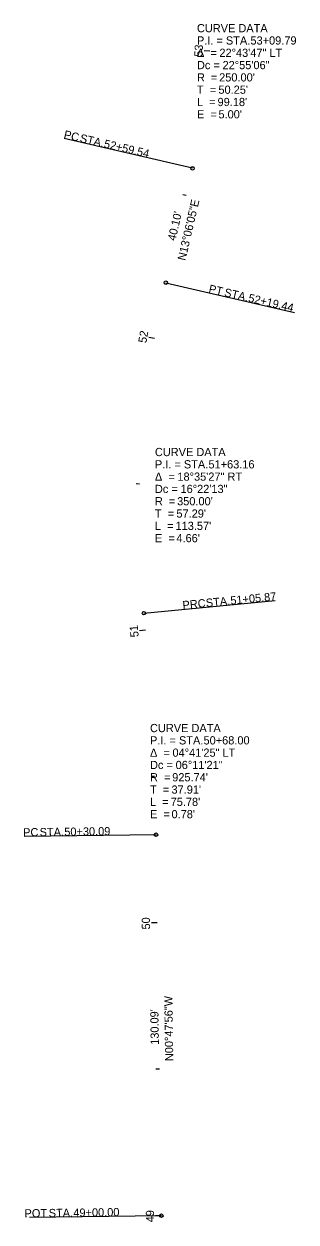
# Model space of a CAD drawing. Extents: x 151665 to 153516, y 329808 to 331516.
# Drawn here: x 152660.8 to 152753.6, y 329807.6 to 330216.7 of the extents above; entities that cross this region are included whole.
import ezdxf

# ---------------------------------------------------------------- set-up
doc = ezdxf.new("R2010")
doc.units = 0
for name, color, linetype in [('DT_X_Break_Line', 7, 'Continuous'), ('DT_X_Contour_Major', 7, 'Continuous'), ('DT_X_Spot_Elev', 7, 'Continuous'), ('DT_X_Void', 7, 'Continuous'), ('GE_P_Alignment', 7, 'Continuous')]:
    doc.layers.add(name, color=color, linetype=linetype)

msp = doc.modelspace()

# ---------------------------------------------------------------- linework, layer by layer
at = {"layer": 'DT_X_Spot_Elev'}
for p, q in [((152718.34, 330167.4), (152674.52, 330177.6)), ((152709.25, 330128.34), (152753.08, 330118.14)), ((152701.75, 330015.52), (152746.54, 330019.82)), ((152705.9, 329939.87), (152660.91, 329939.24)), ((152707.72, 329809.79), (152662.72, 329809.16))]:
    msp.add_line(p, q, dxfattribs=at)
for centre in [(152718.34, 330167.4), (152709.25, 330128.34), (152701.75, 330015.52), (152705.9, 329939.87), (152707.72, 329809.79)]:
    msp.add_circle(centre, 0.6, dxfattribs=at)
at = {"layer": 'DT_X_Void'}
for p, q in [((152724.29, 330207.37), (152722.3, 330207.5)), ((152716.18, 330158.1), (152715.01, 330158.37)), ((152705.38, 330109.29), (152703.4, 330109.63)), ((152700.3, 330059.59), (152699.1, 330059.63)), ((152702.29, 330009.67), (152700.3, 330009.49)), ((152705.41, 329959.77), (152704.21, 329959.73)), ((152706.32, 329909.78), (152704.32, 329909.75)), ((152707.02, 329859.79), (152705.82, 329859.77)), ((152707.72, 329809.79), (152705.72, 329809.76))]:
    msp.add_line(p, q, dxfattribs=at)

# ---------------------------------------------------------------- texts
at = {"layer": 'DT_X_Break_Line'}
for s, rotation, p in [("40.10'", 76.8985, (152712.5, 330142.46)), ("130.09'", 90.799, (152706.86, 329868.15))]:
    msp.add_text(s, height=2.8, rotation=rotation, dxfattribs=at).set_placement(p)
at = {"layer": 'DT_X_Contour_Major'}
for s, rotation, p in [('N13°06\'05"E', 76.8985, (152715.9, 330135.71)), ('N00°47\'56"W', 90.799, (152711.78, 329862.58))]:
    msp.add_text(s, height=2.8, rotation=rotation, dxfattribs=at).set_placement(p)
at = {"layer": 'DT_X_Spot_Elev'}
for s, rotation, p in [('PC', 346.8985, (152674.23, 330177.71)), (' STA. ', 346.8985, (152678.7, 330176.67)), ('52+59.54', 346.8985, (152687.91, 330174.52)), ('PT', 346.8985, (152723.66, 330125.02)), (' STA. ', 346.8985, (152727.96, 330124.02)), ('52+19.44', 346.8985, (152737.17, 330121.88)), ('51+05.87', 5.4894, (152731.38, 330018.41)), ('PRC', 5.4894, (152715.06, 330016.84)), (' STA. ', 5.4894, (152721.97, 330017.5)), ('PC', 0.799, (152660.56, 329939.28)), (' STA. ', 0.799, (152665.15, 329939.34)), ('50+30.09', 0.799, (152674.6, 329939.47)), ('POT', 0.799, (152661.04, 329809.18)), (' STA. ', 0.799, (152668.24, 329809.28)), ('49+00.00', 0.799, (152677.69, 329809.41))]:
    msp.add_text(s, height=2.8, rotation=rotation, dxfattribs=at).set_placement(p)
at = {"layer": 'DT_X_Void'}
for s, rotation, p in [('53', 86.1706, (152721.66, 330205.39)), ('52', 80.0807, (152702.54, 330107.59)), ('51', 95.1259, (152699.98, 330007.42)), ('50', 90.799, (152703.85, 329907.52)), ('49', 90.799, (152705.25, 329807.56))]:
    msp.add_text(s, height=2.8, rotation=rotation, dxfattribs=at).set_placement(p)
at = {"layer": 'GE_P_Alignment'}
for s, p in [('CURVE DATA', (152719.84, 330213.84)), ('P.I. = STA. ', (152719.84, 330209.64)), ('53+09.79', (152738.1, 330209.64)), ('Δ  = ', (152719.84, 330205.44)), ('22°43\'47" LT', (152727.51, 330205.44)), ('Dc = ', (152719.84, 330201.24)), ('22°55\'06"', (152728.58, 330201.24)), ('R  = ', (152719.84, 330197.04)), ("250.00'", (152727.42, 330197.04)), ('T  = ', (152719.84, 330192.84)), ("50.25'", (152727.17, 330192.84)), ('L  = ', (152719.84, 330188.64)), ("99.18'", (152726.88, 330188.64)), ('E  = ', (152719.84, 330184.44)), ("5.00'", (152727.18, 330184.44)), ('CURVE DATA', (152705.5, 330069.13)), ('P.I. = STA. ', (152705.5, 330064.93)), ('51+63.16', (152723.77, 330064.93)), ('Δ  = ', (152705.5, 330060.73)), ('18°35\'27" RT', (152713.18, 330060.73)), ('Dc = ', (152705.5, 330056.53)), ('16°22\'13"', (152714.24, 330056.53)), ('R  = ', (152705.5, 330052.33)), ("350.00'", (152713.08, 330052.33)), ('T  = ', (152705.5, 330048.13)), ("57.29'", (152712.84, 330048.13)), ("113.57'", (152712.54, 330043.93)), ('L  = ', (152705.5, 330043.93)), ('E  = ', (152705.5, 330039.73)), ("4.66'", (152712.84, 330039.73)), ('CURVE DATA', (152703.83, 329974.89)), ('P.I. = STA. ', (152703.83, 329970.69)), ('50+68.00', (152722.09, 329970.69)), ('Δ  = ', (152703.83, 329966.49)), ('04°41\'25" LT', (152711.5, 329966.49)), ('Dc = ', (152703.83, 329962.29)), ('06°11\'21"', (152712.57, 329962.29)), ('R  = ', (152703.83, 329958.09)), ("925.74'", (152711.41, 329958.09)), ('T  = ', (152703.83, 329953.89)), ("37.91'", (152711.16, 329953.89)), ('L  = ', (152703.83, 329949.69)), ("75.78'", (152710.87, 329949.69)), ('E  = ', (152703.83, 329945.49)), ("0.78'", (152711.17, 329945.49))]:
    msp.add_text(s, height=2.8, dxfattribs=at).set_placement(p)

doc.saveas('drawing.dxf')
